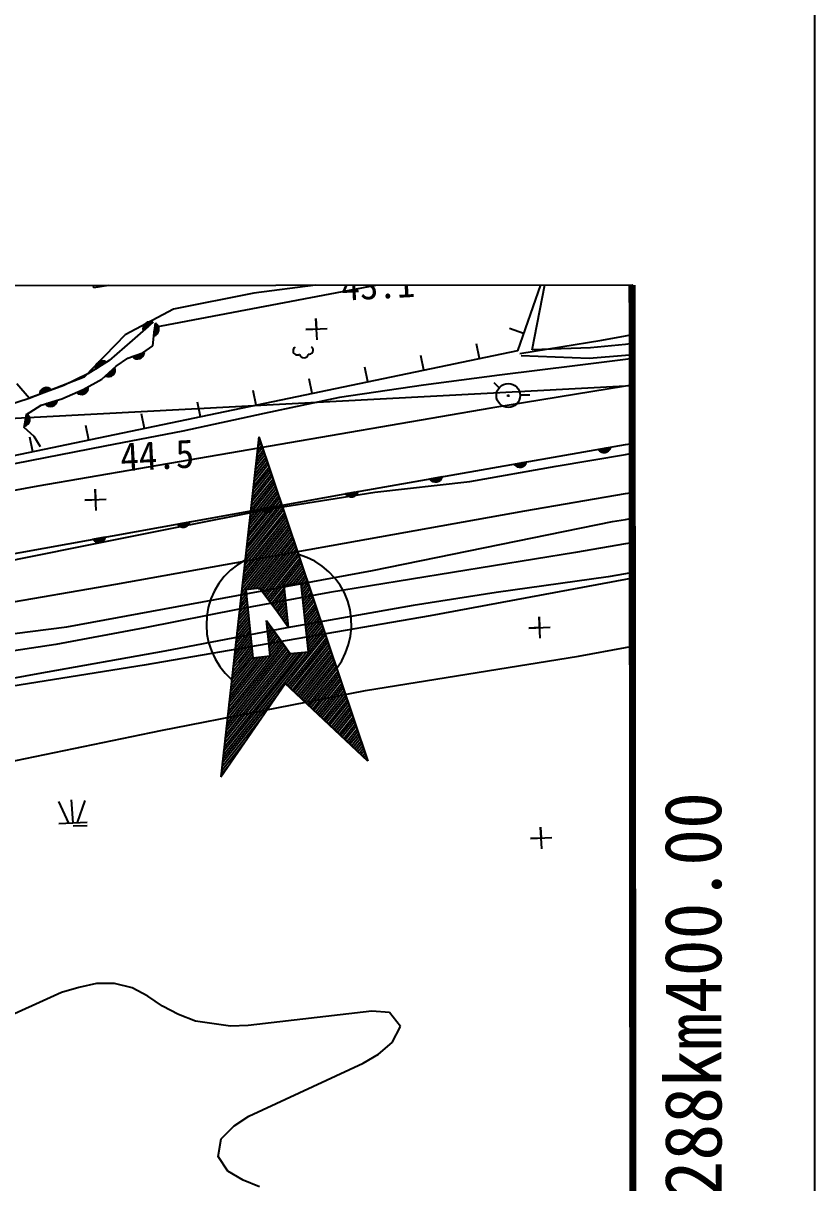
# Model space of a CAD drawing. Header units: millimetres. Extents: x 2406 to 3202, y 1103 to 1810.
# Drawn here: x 3146.4 to 3201.9, y 1493.4 to 1574.8 of the extents above; entities that cross this region are included whole.
import ezdxf
from ezdxf.xclip import XClip

# ---------------------------------------------------------------- set-up
doc = ezdxf.new("R2010")
doc.units = ezdxf.units.MM
doc.header["$LTSCALE"] = 10
doc.header["$MEASUREMENT"] = 0
doc.header["$XCLIPFRAME"] = 2
doc.linetypes.add('A-CENTR01', pattern=[2, 1.25, -0.25, 0.25, -0.25])
doc.layers.add('TN-MACL', color=6, linetype='A-CENTR01')
doc.layers.add('TZ-BASE', color=253, linetype='Continuous')
doc.layers.add('TX-PAPR', color=2, linetype='Continuous', plot=False)
doc.styles.add('GUL', font='GulimChe.ttf')
doc.styles.get("Standard").update_dxf_attribs({"font": 'GulimChe.ttf'})

# ---------------------------------------------------------------- blocks, each defined once
blk = doc.blocks.new('JD-DXFDH7DHF')
at = {"layer": 'TZ-BASE'}
for p, q in [((699.467, 92.695, 52.473), (691.907, 71.027, 52.473)), ((662.188, 75.432, 59.502), (660.764, 83.672, 59.502)), ((692.917, 71.079, 50.078), (694.287, 78.096, 50.078)), ((676.428, 77.893, 59.502), (662.188, 75.432, 59.502)), ((666.441, 72.675, 51.03), (694.302, 77.978, 51.03)), ((679.392, 75.84, 50.078), (673.394, 75.053, 50.078)), ((673.394, 75.053, 50.078), (667.765, 73.934, 50.078)), ((667.765, 73.934, 50.078), (664.364, 72.138, 50.078)), ((677.84, 71.795, 50.14), (677.76, 73.293, 50.14)), ((677.76, 73.293, 50.14), (677.8, 72.544, 50.14)), ((665.988, 72.719, 50.33), (664.869, 71.737, 50.33)), ((665.626, 72.62, 50.33), (665.857, 72.604, 50.33)), ((665.626, 72.544, 50.33), (665.777, 72.534, 50.33)), ((665.637, 72.468, 50.33), (665.698, 72.465, 50.33)), ((665.638, 72.694, 50.33), (665.937, 72.674, 50.33)), ((665.672, 72.788, 50.33), (665.648, 72.428, 50.33)), ((666.327, 73.016, 50.33), (665.65, 72.423, 50.33)), ((665.663, 72.767, 50.33), (666.017, 72.744, 50.33)), ((665.701, 72.84, 50.33), (666.096, 72.814, 50.33)), ((665.755, 72.91, 50.33), (665.727, 72.491, 50.33)), ((665.756, 72.912, 50.33), (666.176, 72.884, 50.33)), ((665.834, 72.979, 50.33), (665.807, 72.561, 50.33)), ((665.838, 72.981, 50.33), (666.256, 72.954, 50.33)), ((665.912, 73.023, 50.33), (665.887, 72.63, 50.33)), ((665.989, 73.05, 50.33), (665.967, 72.7, 50.33)), ((665.979, 73.047, 50.33), (666.305, 73.026, 50.33)), ((666.065, 73.064, 50.33), (666.046, 72.77, 50.33)), ((666.141, 73.065, 50.33), (666.126, 72.84, 50.33)), ((666.215, 73.055, 50.33), (666.206, 72.91, 50.33)), ((666.289, 73.033, 50.33), (666.285, 72.98, 50.33)), ((666.309, 71.357, 51.504), (666.44, 72.51, 51.504)), ((666.39, 72.063, 51.504), (666.491, 72.958, 51.504)), ((666.728, 72.418, 51.504), (666.4, 72.157, 51.504)), ((666.742, 72.524, 51.504), (666.412, 72.262, 51.504)), ((666.734, 72.615, 51.504), (666.424, 72.368, 51.504)), ((666.615, 72.204, 51.504), (666.432, 72.434, 51.504)), ((666.714, 72.694, 51.504), (666.436, 72.473, 51.504)), ((666.662, 72.265, 51.504), (666.444, 72.539, 51.504)), ((666.682, 72.765, 51.504), (666.448, 72.578, 51.504)), ((666.701, 72.336, 51.504), (666.456, 72.644, 51.504)), ((666.641, 72.828, 51.504), (666.46, 72.684, 51.504)), ((666.729, 72.421, 51.504), (666.468, 72.75, 51.504)), ((666.591, 72.884, 51.504), (666.472, 72.789, 51.504)), ((666.742, 72.526, 51.504), (666.48, 72.855, 51.504)), ((666.532, 72.932, 51.504), (666.484, 72.895, 51.504)), ((666.721, 72.673, 51.504), (666.496, 72.955, 51.504)), ((677.051, 72.504, 50.14), (678.549, 72.584, 50.14)), ((677.8, 72.544, 50.14), (677.051, 72.504, 50.14)), ((692.325, 72.226, 52.473), (691.334, 72.572, 52.473)), ((664.364, 72.138, 50.078), (661.493, 69.181, 50.078)), ((664.869, 71.737, 50.33), (663.252, 70.346, 50.33)), ((666.428, 72.076, 51.504), (666.396, 72.118, 51.504)), ((666.498, 72.11, 51.504), (666.408, 72.223, 51.504)), ((666.668, 72.274, 51.504), (666.412, 72.07, 51.504)), ((666.56, 72.152, 51.504), (666.42, 72.328, 51.504)), ((692.071, 70.82, 51.896), (697.807, 71.772, 51.896)), ((697.807, 71.772, 51.896), (699.467, 72.072, 51.896)), ((699.467, 72.072, 44.832), (699.934, 72.156, 44.832)), ((691.907, 71.027, 52.473), (647.408, 61.75, 52.473)), ((664.572, 70.503, 51.504), (665.605, 70.867, 51.504)), ((664.874, 70.609, 51.504), (665.723, 70.908, 51.504)), ((665.175, 70.452, 51.504), (665.326, 70.768, 51.504)), ((665.256, 70.448, 51.504), (665.426, 70.804, 51.504)), ((665.345, 70.46, 51.504), (665.526, 70.839, 51.504)), ((665.633, 70.652, 51.504), (665.363, 70.782, 51.504)), ((665.445, 70.495, 51.504), (665.626, 70.874, 51.504)), ((665.672, 70.717, 51.504), (665.463, 70.817, 51.504)), ((665.701, 70.786, 51.504), (665.563, 70.852, 51.504)), ((665.567, 70.578, 51.504), (665.723, 70.903, 51.504)), ((665.605, 70.867, 51.504), (666.309, 71.357, 51.504)), ((665.718, 70.861, 51.504), (665.663, 70.887, 51.504)), ((689.234, 70.47, 52.473), (689.02, 71.498, 52.473)), ((697.01, 71.217, 50.078), (692.917, 71.079, 50.078)), ((699.467, 71.473, 50.078), (697.01, 71.217, 50.078)), ((699.935, 71.522, 43.014), (699.467, 71.473, 43.014)), ((663.252, 70.346, 50.33), (661.762, 69.408, 50.33)), ((662.368, 70.096, 50.33), (662.288, 69.745, 50.33)), ((663.05, 70.219, 50.33), (662.289, 69.739, 50.33)), ((662.32, 70.009, 50.33), (662.612, 69.943, 50.33)), ((662.355, 70.078, 50.33), (662.701, 69.999, 50.33)), ((662.469, 70.204, 50.33), (662.376, 69.794, 50.33)), ((662.404, 70.144, 50.33), (662.791, 70.056, 50.33)), ((662.559, 70.26, 50.33), (662.466, 69.851, 50.33)), ((662.47, 70.205, 50.33), (662.881, 70.112, 50.33)), ((662.643, 70.291, 50.33), (662.555, 69.907, 50.33)), ((662.562, 70.262, 50.33), (662.971, 70.169, 50.33)), ((662.723, 70.306, 50.33), (662.645, 69.964, 50.33)), ((662.712, 70.305, 50.33), (663.031, 70.232, 50.33)), ((662.8, 70.307, 50.33), (662.735, 70.02, 50.33)), ((662.874, 70.297, 50.33), (662.825, 70.077, 50.33)), ((662.946, 70.275, 50.33), (662.914, 70.133, 50.33)), ((663.016, 70.241, 50.33), (663.004, 70.19, 50.33)), ((663.744, 69.931, 51.504), (664.572, 70.503, 51.504)), ((665.186, 70.451, 51.504), (664.891, 70.592, 51.504)), ((664.903, 70.58, 51.504), (664.926, 70.627, 51.504)), ((664.963, 70.532, 51.504), (665.026, 70.663, 51.504)), ((665.341, 70.459, 51.504), (664.963, 70.64, 51.504)), ((665.029, 70.495, 51.504), (665.126, 70.698, 51.504)), ((665.443, 70.494, 51.504), (665.063, 70.676, 51.504)), ((665.099, 70.468, 51.504), (665.226, 70.733, 51.504)), ((665.521, 70.54, 51.504), (665.163, 70.711, 51.504)), ((665.583, 70.593, 51.504), (665.263, 70.746, 51.504)), ((685.318, 69.653, 52.473), (685.104, 70.681, 52.473)), ((696.093, 69.983, 51.07), (690.632, 69.317, 51.07)), ((692.152, 70.696, 51.978), (696.933, 70.5, 51.978)), ((699.467, 70.412, 51.07), (696.093, 69.983, 51.07)), ((696.933, 70.5, 51.978), (699.467, 70.705, 51.978)), ((699.467, 70.705, 44.914), (699.935, 70.743, 44.914)), ((699.936, 70.471, 44.006), (699.467, 70.412, 44.006)), ((661.493, 69.181, 50.078), (657.639, 67.677, 50.078)), ((661.762, 69.408, 50.33), (660.067, 68.594, 50.33)), ((662.283, 69.787, 50.33), (662.342, 69.773, 50.33)), ((662.284, 69.863, 50.33), (662.432, 69.83, 50.33)), ((662.296, 69.937, 50.33), (662.522, 69.886, 50.33)), ((662.749, 69.03, 51.504), (663.744, 69.931, 51.504)), ((662.99, 69.248, 51.504), (663.657, 69.852, 51.504)), ((663.338, 69.223, 51.504), (663.012, 69.239, 51.504)), ((663.028, 69.232, 51.504), (663.031, 69.285, 51.504)), ((663.478, 69.291, 51.504), (663.06, 69.312, 51.504)), ((663.102, 69.211, 51.504), (663.109, 69.356, 51.504)), ((663.559, 69.362, 51.504), (663.139, 69.383, 51.504)), ((663.177, 69.202, 51.504), (663.188, 69.427, 51.504)), ((663.613, 69.434, 51.504), (663.217, 69.454, 51.504)), ((663.252, 69.205, 51.504), (663.267, 69.499, 51.504)), ((663.65, 69.507, 51.504), (663.296, 69.525, 51.504)), ((663.328, 69.219, 51.504), (663.345, 69.57, 51.504)), ((663.673, 69.581, 51.504), (663.375, 69.596, 51.504)), ((663.404, 69.248, 51.504), (663.424, 69.641, 51.504)), ((663.684, 69.656, 51.504), (663.453, 69.667, 51.504)), ((663.482, 69.293, 51.504), (663.502, 69.712, 51.504)), ((663.684, 69.731, 51.504), (663.532, 69.739, 51.504)), ((663.56, 69.363, 51.504), (663.581, 69.783, 51.504)), ((663.671, 69.807, 51.504), (663.61, 69.81, 51.504)), ((663.641, 69.487, 51.504), (663.659, 69.847, 51.504)), ((681.403, 68.837, 52.473), (681.188, 69.865, 52.473)), ((690.632, 69.317, 51.07), (685.296, 68.609, 51.07)), ((699.467, 68.544), (262.748, 45.336)), ((657.629, 67.703, 50.33), (656.769, 68.698, 50.33)), ((660.067, 68.594, 50.33), (657.629, 67.703, 50.33)), ((658.643, 68.39, 50.33), (658.465, 68.009, 50.33)), ((658.742, 68.426, 50.33), (658.565, 68.045, 50.33)), ((658.567, 68.344, 50.33), (658.926, 68.177, 50.33)), ((658.644, 68.391, 50.33), (659.026, 68.214, 50.33)), ((658.831, 68.439, 50.33), (658.665, 68.082, 50.33)), ((658.746, 68.427, 50.33), (659.126, 68.25, 50.33)), ((658.912, 68.436, 50.33), (658.764, 68.118, 50.33)), ((658.988, 68.421, 50.33), (658.864, 68.154, 50.33)), ((658.901, 68.437, 50.33), (659.198, 68.299, 50.33)), ((659.058, 68.395, 50.33), (658.964, 68.191, 50.33)), ((659.124, 68.359, 50.33), (659.063, 68.227, 50.33)), ((659.185, 68.311, 50.33), (659.163, 68.264, 50.33)), ((660.962, 68.095, 51.504), (661.787, 68.455, 51.504)), ((661.355, 67.962, 51.504), (661.498, 68.329, 51.504)), ((661.425, 68.297, 51.504), (662.749, 69.03, 51.504)), ((661.442, 67.98, 51.504), (661.596, 68.371, 51.504)), ((661.75, 68.26, 51.504), (661.535, 68.345, 51.504)), ((661.539, 68.022, 51.504), (661.693, 68.414, 51.504)), ((661.773, 68.332, 51.504), (661.632, 68.387, 51.504)), ((661.656, 68.114, 51.504), (661.787, 68.449, 51.504)), ((661.786, 68.407, 51.504), (661.729, 68.429, 51.504)), ((677.487, 68.021, 52.473), (677.273, 69.049, 52.473)), ((685.296, 68.609, 51.07), (679.421, 67.739, 51.07)), ((699.467, 68.531, 50.227), (690.026, 66.999, 50.227)), ((690.227, 68.8, 52.246), (690.618, 68.431, 52.246)), ((699.937, 68.607, 43.162), (699.467, 68.531, 43.162)), ((699.937, 68.569), (699.467, 68.544)), ((657.639, 67.677, 50.078), (653.786, 66.422, 50.078)), ((658.521, 68.306, 50.33), (658.369, 67.979, 50.33)), ((659.214, 68.282, 50.33), (658.369, 67.973, 50.33)), ((658.373, 68.021, 50.33), (658.428, 67.995, 50.33)), ((658.39, 68.096, 50.33), (658.528, 68.032, 50.33)), ((658.418, 68.166, 50.33), (658.628, 68.068, 50.33)), ((658.456, 68.231, 50.33), (658.727, 68.104, 50.33)), ((658.491, 67.203, 51.504), (659.937, 67.647, 51.504)), ((658.505, 68.29, 50.33), (658.827, 68.141, 50.33)), ((658.766, 67.287, 51.504), (659.627, 67.551, 51.504)), ((659.331, 67.15, 51.504), (659.528, 67.521, 51.504)), ((659.457, 67.227, 51.504), (659.626, 67.546, 51.504)), ((659.599, 67.43, 51.504), (659.465, 67.502, 51.504)), ((659.62, 67.504, 51.504), (659.566, 67.533, 51.504)), ((659.937, 67.647, 51.504), (661.425, 68.297, 51.504)), ((661.284, 67.959, 51.504), (660.98, 68.079, 51.504)), ((660.993, 68.068, 51.504), (661.012, 68.117, 51.504)), ((661.439, 67.979, 51.504), (661.049, 68.132, 51.504)), ((661.057, 68.024, 51.504), (661.11, 68.159, 51.504)), ((661.125, 67.992, 51.504), (661.207, 68.201, 51.504)), ((661.538, 68.021, 51.504), (661.146, 68.175, 51.504)), ((661.197, 67.97, 51.504), (661.304, 68.244, 51.504)), ((661.612, 68.072, 51.504), (661.243, 68.217, 51.504)), ((661.273, 67.96, 51.504), (661.401, 68.286, 51.504)), ((661.671, 68.13, 51.504), (661.34, 68.26, 51.504)), ((661.716, 68.193, 51.504), (661.437, 68.302, 51.504)), ((673.571, 67.204, 52.473), (673.357, 68.232, 52.473)), ((679.421, 67.739, 51.07), (674.123, 66.617, 51.07)), ((691.136, 67.875, 52.246), (691.34, 67.863, 52.246)), ((691.245, 67.949, 52.246), (691.253, 67.791, 52.246)), ((692.084, 67.922, 52.246), (692.761, 67.939, 52.246)), ((657.456, 66.55, 51.504), (658.491, 67.203, 51.504)), ((690.026, 66.999, 50.227), (658.248, 61.515, 50.227)), ((659.071, 67.116, 51.504), (658.782, 67.269, 51.504)), ((658.794, 67.257, 51.504), (658.818, 67.303, 51.504)), ((658.852, 67.206, 51.504), (658.92, 67.334, 51.504)), ((659.227, 67.119, 51.504), (658.856, 67.315, 51.504)), ((658.916, 67.166, 51.504), (659.021, 67.365, 51.504)), ((659.33, 67.149, 51.504), (658.958, 67.346, 51.504)), ((658.985, 67.137, 51.504), (659.123, 67.397, 51.504)), ((659.409, 67.191, 51.504), (659.059, 67.377, 51.504)), ((659.06, 67.118, 51.504), (659.224, 67.428, 51.504)), ((659.141, 67.111, 51.504), (659.325, 67.459, 51.504)), ((659.474, 67.242, 51.504), (659.16, 67.408, 51.504)), ((659.23, 67.119, 51.504), (659.427, 67.49, 51.504)), ((659.526, 67.299, 51.504), (659.262, 67.439, 51.504)), ((659.568, 67.362, 51.504), (659.363, 67.471, 51.504)), ((669.655, 66.388, 52.473), (669.441, 67.416, 52.473)), ((657.286, 65.644, 51.504), (657.456, 66.55, 51.504)), ((657.302, 65.732, 51.504), (657.469, 66.616, 51.504)), ((657.666, 66.061, 51.504), (657.32, 65.824, 51.504)), ((657.595, 65.922, 51.504), (657.325, 65.737, 51.504)), ((657.414, 65.77, 51.504), (657.332, 65.89, 51.504)), ((657.687, 66.166, 51.504), (657.339, 65.929, 51.504)), ((657.479, 65.808, 51.504), (657.352, 65.994, 51.504)), ((657.686, 66.256, 51.504), (657.359, 66.033, 51.504)), ((657.537, 65.855, 51.504), (657.371, 66.098, 51.504)), ((657.672, 66.337, 51.504), (657.379, 66.137, 51.504)), ((657.589, 65.913, 51.504), (657.391, 66.202, 51.504)), ((657.645, 66.41, 51.504), (657.398, 66.241, 51.504)), ((657.633, 65.981, 51.504), (657.411, 66.307, 51.504)), ((657.609, 66.476, 51.504), (657.418, 66.345, 51.504)), ((657.667, 66.064, 51.504), (657.43, 66.411, 51.504)), ((657.563, 66.535, 51.504), (657.438, 66.45, 51.504)), ((657.687, 66.168, 51.504), (657.45, 66.515, 51.504)), ((657.507, 66.588, 51.504), (657.457, 66.554, 51.504)), ((657.677, 66.315, 51.504), (657.474, 66.613, 51.504)), ((665.739, 65.572, 52.473), (665.525, 66.6, 52.473)), ((674.123, 66.617, 51.07), (668.411, 65.374, 51.07)), ((657.982, 65.021, 51.504), (657.286, 65.644, 51.504)), ((657.342, 65.742, 51.504), (657.312, 65.785, 51.504)), ((661.824, 64.755, 52.473), (661.609, 65.783, 52.473)), ((668.411, 65.374, 51.07), (662.948, 64.335, 51.07)), ((662.948, 64.335, 51.07), (656.616, 63.096, 51.07)), ((657.908, 63.939, 52.473), (657.693, 64.967, 52.473)), ((658.431, 64.276, 51.504), (657.982, 65.021, 51.504)), ((673.759, 64.988), (671.075, 41.139)), ((673.651, 64.033), (673.954, 64.408)), ((673.682, 64.31), (673.897, 64.576)), ((673.713, 64.588), (673.84, 64.745)), ((673.745, 64.865), (673.784, 64.913)), ((673.759, 64.988), (681.406, 42.239)), ((680.053, 61.045, 51.133), (699.467, 64.44, 51.133)), ((697.561, 64.107, 51.133), (698.448, 64.262, 51.133)), ((698.239, 63.961, 51.133), (698.446, 64.256, 51.133)), ((698.435, 64.216, 51.133), (698.385, 64.251, 51.133)), ((699.467, 64.44, 44.069), (699.941, 64.523, 44.069)), ((673.495, 62.646), (674.237, 63.565)), ((673.526, 62.923), (674.18, 63.733)), ((673.557, 63.201), (674.124, 63.902)), ((673.589, 63.478), (674.067, 64.071)), ((673.62, 63.755), (674.01, 64.239)), ((694.599, 62.925, 51.07), (699.467, 63.751, 51.07)), ((697.842, 63.899, 51.133), (697.574, 64.087, 51.133)), ((697.585, 64.073, 51.133), (697.615, 64.116, 51.133)), ((697.636, 64.016, 51.133), (697.72, 64.135, 51.133)), ((697.997, 63.882, 51.133), (697.654, 64.123, 51.133)), ((697.695, 63.968, 51.133), (697.824, 64.153, 51.133)), ((698.103, 63.899, 51.133), (697.758, 64.141, 51.133)), ((697.759, 63.93, 51.133), (697.928, 64.171, 51.133)), ((697.831, 63.902, 51.133), (698.033, 64.189, 51.133)), ((698.187, 63.932, 51.133), (697.863, 64.16, 51.133)), ((697.911, 63.885, 51.133), (698.137, 64.208, 51.133)), ((698.258, 63.974, 51.133), (697.967, 64.178, 51.133)), ((698.001, 63.882, 51.133), (698.242, 64.226, 51.133)), ((698.317, 64.024, 51.133), (698.072, 64.196, 51.133)), ((698.105, 63.9, 51.133), (698.346, 64.244, 51.133)), ((698.366, 64.081, 51.133), (698.176, 64.214, 51.133)), ((698.405, 64.145, 51.133), (698.281, 64.233, 51.133)), ((699.467, 63.751, 44.006), (699.942, 63.831, 44.006)), ((673.339, 61.259), (674.52, 62.722)), ((673.37, 61.536), (674.464, 62.89)), ((673.401, 61.814), (674.407, 63.059)), ((673.433, 62.091), (674.35, 63.228)), ((673.464, 62.368), (674.294, 63.396)), ((688.557, 61.85, 51.07), (694.599, 62.925, 51.07)), ((691.651, 63.073, 51.133), (692.538, 63.228, 51.133)), ((691.932, 62.866, 51.133), (691.664, 63.054, 51.133)), ((691.674, 63.04, 51.133), (691.705, 63.083, 51.133)), ((691.726, 62.982, 51.133), (691.809, 63.101, 51.133)), ((692.087, 62.849, 51.133), (691.744, 63.089, 51.133)), ((691.784, 62.935, 51.133), (691.914, 63.119, 51.133)), ((692.193, 62.866, 51.133), (691.848, 63.108, 51.133)), ((691.849, 62.897, 51.133), (692.018, 63.137, 51.133)), ((691.921, 62.869, 51.133), (692.123, 63.156, 51.133)), ((692.277, 62.898, 51.133), (691.953, 63.126, 51.133)), ((692.001, 62.852, 51.133), (692.227, 63.174, 51.133)), ((692.347, 62.94, 51.133), (692.057, 63.144, 51.133)), ((692.09, 62.849, 51.133), (692.332, 63.192, 51.133)), ((692.406, 62.991, 51.133), (692.162, 63.163, 51.133)), ((692.194, 62.866, 51.133), (692.436, 63.211, 51.133)), ((692.455, 63.048, 51.133), (692.266, 63.181, 51.133)), ((692.329, 62.928, 51.133), (692.536, 63.223, 51.133)), ((692.495, 63.112, 51.133), (692.371, 63.199, 51.133)), ((692.525, 63.182, 51.133), (692.475, 63.217, 51.133)), ((673.183, 59.872), (674.804, 61.879)), ((673.214, 60.149), (674.747, 62.048)), ((673.245, 60.426), (674.69, 62.216)), ((673.276, 60.704), (674.634, 62.385)), ((673.308, 60.981), (674.577, 62.553)), ((681.898, 61.109, 51.07), (688.557, 61.85, 51.07)), ((685.741, 62.04, 51.133), (686.627, 62.195, 51.133)), ((686.022, 61.832, 51.133), (685.754, 62.02, 51.133)), ((685.764, 62.006, 51.133), (685.794, 62.049, 51.133)), ((685.816, 61.949, 51.133), (685.899, 62.067, 51.133)), ((686.176, 61.815, 51.133), (685.833, 62.056, 51.133)), ((685.874, 61.901, 51.133), (686.003, 62.086, 51.133)), ((686.282, 61.832, 51.133), (685.938, 62.074, 51.133)), ((685.939, 61.863, 51.133), (686.108, 62.104, 51.133)), ((686.011, 61.835, 51.133), (686.212, 62.122, 51.133)), ((686.367, 61.864, 51.133), (686.042, 62.092, 51.133)), ((686.091, 61.818, 51.133), (686.317, 62.14, 51.133)), ((686.437, 61.907, 51.133), (686.147, 62.111, 51.133)), ((686.18, 61.815, 51.133), (686.421, 62.159, 51.133)), ((686.496, 61.957, 51.133), (686.251, 62.129, 51.133)), ((686.284, 61.833, 51.133), (686.526, 62.177, 51.133)), ((686.545, 62.014, 51.133), (686.356, 62.147, 51.133)), ((686.419, 61.894, 51.133), (686.626, 62.189, 51.133)), ((686.585, 62.078, 51.133), (686.46, 62.165, 51.133)), ((686.614, 62.149, 51.133), (686.565, 62.184, 51.133)), ((658.248, 61.515, 50.227), (626.841, 55.947, 50.227)), ((639.524, 53.721, 51.133), (680.053, 61.045, 51.133)), ((662.343, 59.83, 51.566), (662.263, 61.327, 51.566)), ((662.263, 61.327, 51.566), (662.303, 60.579, 51.566)), ((673.027, 58.484), (675.087, 61.036)), ((673.058, 58.762), (675.03, 61.205)), ((673.089, 59.039), (674.974, 61.373)), ((673.12, 59.317), (674.917, 61.542)), ((673.152, 59.594), (674.86, 61.71)), ((674.409, 59.919, 51.07), (681.898, 61.109, 51.07)), ((679.83, 61.006, 51.133), (680.717, 61.161, 51.133)), ((679.854, 60.972, 51.133), (679.884, 61.015, 51.133)), ((679.905, 60.915, 51.133), (679.989, 61.034, 51.133)), ((680.266, 60.781, 51.133), (679.923, 61.022, 51.133)), ((679.964, 60.868, 51.133), (680.093, 61.052, 51.133)), ((680.372, 60.799, 51.133), (680.028, 61.041, 51.133)), ((680.029, 60.83, 51.133), (680.198, 61.07, 51.133)), ((680.101, 60.802, 51.133), (680.302, 61.089, 51.133)), ((680.457, 60.831, 51.133), (680.132, 61.059, 51.133)), ((680.18, 60.785, 51.133), (680.407, 61.107, 51.133)), ((680.527, 60.873, 51.133), (680.237, 61.077, 51.133)), ((680.27, 60.782, 51.133), (680.511, 61.125, 51.133)), ((680.586, 60.923, 51.133), (680.341, 61.095, 51.133)), ((680.374, 60.799, 51.133), (680.615, 61.143, 51.133)), ((680.635, 60.981, 51.133), (680.445, 61.114, 51.133)), ((680.508, 60.86, 51.133), (680.716, 61.155, 51.133)), ((680.674, 61.044, 51.133), (680.55, 61.132, 51.133)), ((680.704, 61.115, 51.133), (680.654, 61.15, 51.133)), ((692.399, 59.799, 50.057), (699.467, 61.002, 50.057)), ((699.467, 61.002, 42.993), (699.944, 61.083, 42.993)), ((661.554, 60.539, 51.566), (663.052, 60.618, 51.566)), ((662.303, 60.579, 51.566), (661.554, 60.539, 51.566)), ((672.996, 58.207), (675.144, 60.867)), ((673.129, 58.134), (675.2, 60.699)), ((673.402, 58.233), (675.257, 60.53)), ((673.658, 58.311), (675.314, 60.362)), ((673.899, 58.37), (675.37, 60.193)), ((680.111, 60.798, 51.133), (679.844, 60.986, 51.133)), ((663.711, 54.645, 50.057), (692.399, 59.799, 50.057)), ((667.787, 58.599, 51.07), (674.409, 59.919, 51.07)), ((673.926, 59.938, 51.133), (674.812, 60.098, 51.133)), ((674.208, 59.732, 51.133), (673.939, 59.918, 51.133)), ((673.95, 59.904, 51.133), (673.98, 59.948, 51.133)), ((674.002, 59.847, 51.133), (674.084, 59.966, 51.133)), ((674.363, 59.716, 51.133), (674.019, 59.955, 51.133)), ((674.06, 59.8, 51.133), (674.189, 59.985, 51.133)), ((674.469, 59.733, 51.133), (674.123, 59.973, 51.133)), ((674.125, 59.763, 51.133), (674.293, 60.004, 51.133)), ((674.128, 58.416), (675.427, 60.025)), ((674.197, 59.735, 51.133), (674.397, 60.023, 51.133)), ((674.553, 59.766, 51.133), (674.228, 59.992, 51.133)), ((674.277, 59.718, 51.133), (674.502, 60.042, 51.133)), ((674.623, 59.809, 51.133), (674.332, 60.011, 51.133)), ((674.347, 58.449), (675.484, 59.856)), ((674.367, 59.716, 51.133), (674.606, 60.061, 51.133)), ((674.682, 59.859, 51.133), (674.436, 60.03, 51.133)), ((674.471, 59.734, 51.133), (674.711, 60.08, 51.133)), ((674.731, 59.917, 51.133), (674.541, 60.049, 51.133)), ((674.558, 58.471), (675.541, 59.687)), ((674.605, 59.796, 51.133), (674.811, 60.092, 51.133)), ((674.77, 59.981, 51.133), (674.645, 60.068, 51.133)), ((674.799, 60.052, 51.133), (674.749, 60.087, 51.133)), ((674.762, 58.484), (675.597, 59.519)), ((661.124, 57.28, 51.07), (667.787, 58.599, 51.07)), ((668.022, 58.871, 51.133), (668.907, 59.031, 51.133)), ((668.304, 58.665, 51.133), (668.035, 58.851, 51.133)), ((668.046, 58.837, 51.133), (668.076, 58.881, 51.133)), ((668.097, 58.78, 51.133), (668.18, 58.899, 51.133)), ((668.459, 58.649, 51.133), (668.114, 58.888, 51.133)), ((668.156, 58.733, 51.133), (668.284, 58.918, 51.133)), ((668.565, 58.667, 51.133), (668.219, 58.906, 51.133)), ((668.221, 58.696, 51.133), (668.389, 58.937, 51.133)), ((668.293, 58.668, 51.133), (668.493, 58.956, 51.133)), ((668.649, 58.699, 51.133), (668.323, 58.925, 51.133)), ((668.373, 58.651, 51.133), (668.597, 58.975, 51.133)), ((668.719, 58.742, 51.133), (668.428, 58.944, 51.133)), ((668.463, 58.649, 51.133), (668.702, 58.994, 51.133)), ((668.778, 58.792, 51.133), (668.532, 58.963, 51.133)), ((668.566, 58.667, 51.133), (668.806, 59.013, 51.133)), ((668.826, 58.85, 51.133), (668.636, 58.982, 51.133)), ((668.701, 58.729, 51.133), (668.906, 59.025, 51.133)), ((668.866, 58.914, 51.133), (668.741, 59.001, 51.133)), ((668.895, 58.985, 51.133), (668.845, 59.02, 51.133)), ((674.959, 58.489), (675.654, 59.35)), ((675.149, 58.487), (675.711, 59.182)), ((675.335, 58.477), (675.767, 59.013)), ((675.515, 58.462), (675.824, 58.845)), ((675.69, 58.44), (675.881, 58.676)), ((681.718, 55.62, 49.057), (698.558, 59.052, 49.057)), ((698.558, 59.052, 49.057), (699.467, 59.197, 49.057)), ((699.467, 59.197, 41.993), (699.946, 59.274, 41.993)), ((662.117, 57.804, 51.133), (663.003, 57.964, 51.133)), ((662.4, 57.598, 51.133), (662.131, 57.784, 51.133)), ((662.141, 57.77, 51.133), (662.171, 57.814, 51.133)), ((662.193, 57.713, 51.133), (662.276, 57.833, 51.133)), ((662.554, 57.582, 51.133), (662.21, 57.821, 51.133)), ((662.251, 57.666, 51.133), (662.38, 57.851, 51.133)), ((662.66, 57.6, 51.133), (662.314, 57.84, 51.133)), ((662.317, 57.629, 51.133), (662.484, 57.87, 51.133)), ((662.389, 57.601, 51.133), (662.589, 57.889, 51.133)), ((662.745, 57.632, 51.133), (662.419, 57.858, 51.133)), ((662.469, 57.584, 51.133), (662.693, 57.908, 51.133)), ((662.815, 57.675, 51.133), (662.523, 57.877, 51.133)), ((662.558, 57.582, 51.133), (662.797, 57.927, 51.133)), ((662.873, 57.726, 51.133), (662.628, 57.896, 51.133)), ((662.662, 57.6, 51.133), (662.902, 57.946, 51.133)), ((662.922, 57.783, 51.133), (662.732, 57.915, 51.133)), ((662.796, 57.662, 51.133), (663.002, 57.958, 51.133)), ((662.961, 57.847, 51.133), (662.836, 57.934, 51.133)), ((662.991, 57.918, 51.133), (662.941, 57.953, 51.133)), ((672.527, 54.046), (675.994, 58.339)), ((672.559, 54.323), (675.861, 58.413)), ((672.59, 54.6), (675.69, 58.44)), ((672.621, 54.878), (675.515, 58.462)), ((672.652, 55.155), (675.335, 58.477)), ((672.683, 55.433), (675.149, 58.487)), ((672.715, 55.71), (674.959, 58.489)), ((672.746, 55.988), (674.762, 58.484)), ((672.777, 56.265), (674.558, 58.471)), ((672.808, 56.542), (674.347, 58.449)), ((672.84, 56.82), (674.128, 58.416)), ((672.871, 57.097), (673.899, 58.37)), ((672.902, 57.375), (673.658, 58.311)), ((672.904, 54.273), (676.051, 58.17)), ((672.933, 57.652), (673.402, 58.233)), ((672.964, 57.93), (673.129, 58.134)), ((673.115, 54.295), (676.107, 58.002)), ((673.326, 54.318), (676.164, 57.833)), ((675.861, 58.413), (675.937, 58.507)), ((654.957, 56.04, 51.07), (661.124, 57.28, 51.07)), ((673.537, 54.34), (676.221, 57.664)), ((673.702, 54.306), (676.277, 57.496)), ((673.913, 54.329), (676.334, 57.327)), ((673.966, 54.156), (676.391, 57.159)), ((674.058, 54.032), (676.447, 56.99)), ((699.467, 57.482, 48.057), (695.964, 56.882, 48.057)), ((699.947, 57.564, 40.993), (699.467, 57.482, 40.993)), ((674.151, 53.907), (676.504, 56.822)), ((674.243, 53.782), (676.561, 56.653)), ((674.335, 53.658), (676.617, 56.484)), ((674.427, 53.533), (676.674, 56.316)), ((674.519, 53.408), (676.731, 56.147)), ((695.964, 56.882, 48.057), (678.71, 54.062, 48.057)), ((660.278, 51.651, 49.057), (681.718, 55.62, 49.057)), ((675.646, 54.565), (676.787, 55.979)), ((675.857, 54.587), (676.844, 55.81)), ((676.068, 54.61), (676.901, 55.641)), ((676.279, 54.632), (676.957, 55.473)), ((676.49, 54.655), (677.014, 55.304)), ((699.467, 55.385, 47.061), (698.267, 55.172, 47.061)), ((699.949, 55.471, 39.997), (699.467, 55.385, 39.997)), ((632.399, 49.242, 50.057), (663.711, 54.645, 50.057)), ((676.716, 54.679), (675.501, 54.55)), ((675.501, 54.55), (675.812, 51.635)), ((676.701, 54.677), (677.071, 55.136)), ((677.225, 49.905), (676.716, 54.679)), ((676.737, 54.484), (677.127, 54.967)), ((676.76, 54.273), (677.184, 54.799)), ((676.782, 54.062), (677.241, 54.63)), ((699.467, 54.984, 48.227), (685.768, 52.434, 48.227)), ((698.267, 55.172, 47.061), (690.407, 54.067, 47.061)), ((699.95, 55.074, 41.163), (699.467, 54.984, 41.163)), ((678.71, 54.062, 48.057), (672.378, 52.906, 48.057)), ((672.434, 53.213), (672.885, 53.772)), ((672.465, 53.491), (672.862, 53.983)), ((672.496, 53.768), (672.84, 54.194)), ((673.809, 54.369), (672.832, 54.265)), ((672.832, 54.265), (673.341, 49.491)), ((674.937, 52.844), (673.809, 54.369)), ((674.611, 53.284), (675.517, 54.405)), ((674.703, 53.159), (675.539, 54.194)), ((674.796, 53.034), (675.562, 53.983)), ((674.888, 52.91), (675.584, 53.772)), ((676.805, 53.851), (677.297, 54.461)), ((676.827, 53.64), (677.354, 54.293)), ((676.849, 53.429), (677.411, 54.124)), ((676.872, 53.218), (677.467, 53.956)), ((676.894, 53.007), (677.524, 53.787)), ((690.407, 54.067, 47.061), (684.573, 53.155, 47.061)), ((672.378, 52.906, 48.057), (665.756, 51.586, 48.057)), ((672.309, 52.104), (672.975, 52.928)), ((672.34, 52.381), (672.952, 53.139)), ((672.371, 52.659), (672.93, 53.35)), ((672.403, 52.936), (672.907, 53.561)), ((674.979, 52.785), (675.607, 53.561)), ((675.071, 52.659), (675.629, 53.35)), ((675.162, 52.533), (675.651, 53.139)), ((675.253, 52.407), (675.674, 52.928)), ((684.573, 53.155, 47.061), (675.717, 51.603, 47.061)), ((676.917, 52.796), (677.581, 53.618)), ((676.939, 52.585), (677.637, 53.45)), ((676.962, 52.374), (677.694, 53.281)), ((676.984, 52.164), (677.751, 53.113)), ((677.007, 51.953), (677.807, 52.944)), ((685.768, 52.434, 48.227), (665.711, 48.976, 48.227)), ((672.184, 50.994), (673.065, 52.084)), ((672.215, 51.271), (673.042, 52.295)), ((672.247, 51.549), (673.02, 52.506)), ((672.278, 51.826), (672.997, 52.717)), ((674.556, 49.621), (674.292, 52.099)), ((674.292, 52.099), (674.921, 51.23)), ((675.812, 51.635), (674.937, 52.844)), ((675.344, 52.281), (675.696, 52.717)), ((675.435, 52.155), (675.719, 52.506)), ((675.526, 52.029), (675.741, 52.296)), ((675.618, 51.903), (675.764, 52.085)), ((677.029, 51.742), (677.864, 52.776)), ((677.052, 51.531), (677.921, 52.607)), ((677.074, 51.32), (677.977, 52.438)), ((677.097, 51.109), (678.034, 52.27)), ((677.119, 50.898), (678.091, 52.101)), ((693.488, 50.859, 46.71), (693.409, 52.357, 46.71)), ((693.409, 52.357, 46.71), (693.449, 51.608, 46.71)), ((649.429, 50.272, 49.057), (660.278, 51.651, 49.057)), ((665.756, 51.586, 48.057), (659.507, 50.43, 48.057)), ((675.717, 51.603, 47.061), (667.151, 49.965, 47.061)), ((672.059, 49.884), (673.154, 51.241)), ((672.09, 50.162), (673.132, 51.452)), ((672.122, 50.439), (673.109, 51.662)), ((672.153, 50.717), (673.087, 51.873)), ((674.308, 51.952), (674.355, 52.011)), ((674.33, 51.741), (674.446, 51.886)), ((674.352, 51.53), (674.537, 51.76)), ((674.375, 51.32), (674.629, 51.634)), ((674.397, 51.109), (674.72, 51.508)), ((674.42, 50.898), (674.811, 51.382)), ((674.442, 50.687), (674.902, 51.256)), ((675.709, 51.778), (675.786, 51.874)), ((676.219, 48.589), (678.374, 51.258)), ((677.142, 50.687), (678.147, 51.933)), ((677.164, 50.476), (678.204, 51.764)), ((677.187, 50.265), (678.261, 51.595)), ((677.209, 50.054), (678.317, 51.427)), ((692.7, 51.568, 46.71), (694.198, 51.648, 46.71)), ((693.449, 51.608, 46.71), (692.7, 51.568, 46.71)), ((659.507, 50.43, 48.057), (653.094, 49.439, 48.057)), ((672.028, 49.607), (673.177, 51.03)), ((672.043, 49.387), (673.199, 50.819)), ((672.167, 49.301), (673.222, 50.608)), ((673.72, 48.598), (675.355, 50.623)), ((673.881, 48.559), (675.446, 50.497)), ((674.465, 50.476), (674.993, 51.13)), ((674.487, 50.265), (675.083, 51.003)), ((674.51, 50.054), (675.174, 50.876)), ((674.532, 49.843), (675.265, 50.75)), ((674.921, 51.231), (675.946, 49.797)), ((676.468, 48.659), (678.431, 51.09)), ((676.733, 48.749), (678.487, 50.921)), ((677.02, 48.865), (678.544, 50.753)), ((677.337, 49.019), (678.601, 50.584)), ((667.151, 49.965, 47.061), (658.254, 48.371, 47.061)), ((672.293, 49.218), (673.244, 50.397)), ((672.422, 49.139), (673.267, 50.186)), ((672.553, 49.063), (673.289, 49.975)), ((672.688, 48.992), (673.312, 49.764)), ((673.341, 49.491), (674.556, 49.621)), ((674.046, 48.524), (675.536, 50.37)), ((674.215, 48.495), (675.627, 50.243)), ((674.389, 48.471), (675.717, 50.117)), ((674.567, 48.453), (675.808, 49.99)), ((674.75, 48.441), (675.899, 49.864)), ((674.938, 48.436), (676.044, 49.805)), ((675.133, 48.438), (676.251, 49.823)), ((675.333, 48.447), (676.458, 49.84)), ((675.541, 48.466), (676.665, 49.858)), ((675.757, 48.495), (676.872, 49.875)), ((675.946, 49.797), (677.225, 49.905)), ((675.983, 48.535), (677.079, 49.893)), ((676.303, 47.022), (678.771, 50.078)), ((676.413, 46.919), (678.828, 49.91)), ((676.523, 46.816), (678.884, 49.741)), ((677.702, 49.232), (678.658, 50.415)), ((678.168, 49.57), (678.714, 50.247)), ((696.18, 49.604, 53.05), (699.467, 50.211, 53.05)), ((699.467, 50.211, 45.986), (699.954, 50.301, 45.986)), ((665.711, 48.976, 48.227), (647.596, 46.084, 48.227)), ((671.654, 46.278), (674.334, 49.597)), ((671.747, 47.11), (673.111, 48.799)), ((671.778, 47.387), (672.967, 48.859)), ((671.81, 47.665), (672.826, 48.923)), ((671.841, 47.942), (672.688, 48.992)), ((671.872, 48.22), (672.553, 49.063)), ((671.903, 48.497), (672.422, 49.139)), ((671.934, 48.775), (672.293, 49.218)), ((671.966, 49.052), (672.167, 49.301)), ((671.997, 49.329), (672.043, 49.387)), ((672.826, 48.923), (673.334, 49.553)), ((672.967, 48.859), (673.49, 49.507)), ((673.111, 48.799), (673.701, 49.53)), ((673.258, 48.742), (673.912, 49.552)), ((673.408, 48.69), (674.123, 49.575)), ((675.864, 47.434), (677.02, 48.865)), ((675.974, 47.331), (677.337, 49.019)), ((676.084, 47.228), (677.702, 49.232)), ((676.194, 47.125), (678.168, 49.57)), ((676.632, 46.714), (678.941, 49.572)), ((676.742, 46.611), (678.998, 49.404)), ((676.852, 46.508), (679.054, 49.235)), ((676.962, 46.405), (679.111, 49.067)), ((677.071, 46.302), (679.168, 48.898)), ((681.241, 47.186, 53.05), (696.18, 49.604, 53.05)), ((658.254, 48.371, 47.061), (650.349, 46.895, 47.061)), ((671.217, 42.394), (676.219, 48.589)), ((671.248, 42.671), (675.983, 48.535)), ((671.279, 42.949), (675.757, 48.495)), ((671.31, 43.226), (675.541, 48.466)), ((671.341, 43.504), (675.333, 48.447)), ((671.373, 43.781), (675.133, 48.438)), ((671.404, 44.058), (674.938, 48.436)), ((671.435, 44.336), (674.75, 48.441)), ((671.466, 44.613), (674.567, 48.453)), ((671.498, 44.891), (674.389, 48.471)), ((671.529, 45.168), (674.215, 48.495)), ((671.56, 45.446), (674.046, 48.524)), ((671.591, 45.723), (673.881, 48.559)), ((671.622, 46), (673.72, 48.598)), ((671.685, 46.555), (673.408, 48.69)), ((671.716, 46.833), (673.258, 48.742)), ((675.645, 47.639), (676.468, 48.659)), ((675.755, 47.536), (676.733, 48.749)), ((677.181, 46.199), (679.224, 48.73)), ((677.291, 46.096), (679.281, 48.561)), ((677.401, 45.994), (679.338, 48.392)), ((677.51, 45.891), (679.394, 48.224)), ((677.62, 45.788), (679.451, 48.055)), ((666.877, 44.393, 53.05), (681.241, 47.186, 53.05)), ((671.075, 41.139), (675.603, 47.679)), ((681.406, 42.239), (675.603, 47.679)), ((677.73, 45.685), (679.508, 47.887)), ((677.84, 45.582), (679.564, 47.718)), ((677.949, 45.479), (679.621, 47.549)), ((678.059, 45.376), (679.678, 47.381)), ((678.169, 45.274), (679.734, 47.212)), ((671.185, 42.116), (675.157, 47.035)), ((678.279, 45.171), (679.791, 47.044)), ((678.388, 45.068), (679.848, 46.875)), ((678.498, 44.965), (679.904, 46.707)), ((678.608, 44.862), (679.961, 46.538)), ((678.718, 44.759), (680.018, 46.369)), ((678.827, 44.656), (680.074, 46.201)), ((678.937, 44.554), (680.131, 46.032)), ((679.047, 44.451), (680.188, 45.864)), ((679.157, 44.348), (680.244, 45.695)), ((671.154, 41.839), (673.999, 45.362)), ((679.266, 44.245), (680.301, 45.526)), ((679.376, 44.142), (680.358, 45.358)), ((679.486, 44.039), (680.414, 45.189)), ((679.595, 43.936), (680.471, 45.021)), ((679.705, 43.834), (680.528, 44.852)), ((650.614, 41.035, 53.05), (666.877, 44.393, 53.05)), ((679.815, 43.731), (680.584, 44.684)), ((679.925, 43.628), (680.641, 44.515)), ((680.034, 43.525), (680.698, 44.346)), ((680.144, 43.422), (680.754, 44.178)), ((680.254, 43.319), (680.811, 44.009)), ((671.123, 41.562), (672.841, 43.689)), ((680.364, 43.216), (680.868, 43.841)), ((680.473, 43.114), (680.924, 43.672)), ((680.583, 43.011), (680.981, 43.504)), ((680.693, 42.908), (681.038, 43.335)), ((680.803, 42.805), (681.094, 43.166)), ((680.912, 42.702), (681.151, 42.998)), ((681.022, 42.599), (681.208, 42.829)), ((681.132, 42.496), (681.264, 42.661)), ((681.242, 42.394), (681.321, 42.492)), ((681.351, 42.291), (681.378, 42.323)), ((671.092, 41.284), (671.682, 42.016)), ((659.709, 39.407, 47.836), (660.4, 37.904, 47.836)), ((660.716, 37.921, 47.836), (660.608, 39.523, 47.836)), ((661.032, 37.938, 47.836), (661.56, 39.483, 47.836)), ((659.723, 37.868, 47.836), (661.709, 37.974, 47.836)), ((660.728, 37.695, 47.836), (661.699, 37.724, 47.836)), ((693.596, 36.103, 46.999), (693.517, 37.601, 46.999)), ((693.517, 37.601, 46.999), (693.557, 36.852, 46.999)), ((692.808, 36.812, 46.999), (694.306, 36.892, 46.999)), ((693.557, 36.852, 46.999), (692.808, 36.812, 46.999)), ((661.113, 26.374, 47.057), (659.916, 26.011, 47.057)), ((662.352, 26.655, 47.057), (661.113, 26.374, 47.057)), ((663.63, 26.647, 47.057), (662.352, 26.655, 47.057)), ((664.865, 26.35, 47.057), (663.63, 26.647, 47.057)), ((665.974, 25.766, 47.057), (664.865, 26.35, 47.057)), ((659.916, 26.011, 47.057), (650.696, 21.866, 47.057)), ((667, 25.058, 47.057), (665.974, 25.766, 47.057)), ((668.109, 24.474, 47.057), (667, 25.058, 47.057)), ((669.302, 24.013, 47.057), (668.109, 24.474, 47.057)), ((681.673, 24.716, 47.057), (673.01, 23.701, 47.057)), ((682.909, 24.626, 47.057), (681.673, 24.716, 47.057)), ((683.686, 23.632, 47.057), (682.909, 24.626, 47.057)), ((671.773, 23.667, 47.057), (669.302, 24.013, 47.057)), ((673.01, 23.701, 47.057), (671.773, 23.667, 47.057)), ((683.102, 22.522, 47.057), (683.686, 23.632, 47.057)), ((682.149, 21.704, 47.057), (683.102, 22.522, 47.057)), ((681.073, 21.051, 47.057), (682.149, 21.704, 47.057)), ((673.051, 17.352, 47.057), (681.073, 21.051, 47.057)), ((672.016, 16.658, 47.057), (673.051, 17.352, 47.057)), ((671.104, 15.757, 47.057), (672.016, 16.658, 47.057)), ((670.889, 14.521, 47.057), (671.104, 15.757, 47.057)), ((671.584, 13.486, 47.057), (670.889, 14.521, 47.057)), ((672.651, 12.861, 47.057), (671.584, 13.486, 47.057)), ((673.803, 12.4, 47.057), (672.651, 12.861, 47.057))]:
    blk.add_line(p, q, dxfattribs=at)
blk.add_circle((691.248, 67.881, 52.246), 0.837, dxfattribs=at)
for centre, radius, start, end in [((666.112, 72.579, 50.33), 0.487, 63.88379, 198.64406), ((666.254, 72.532, 51.504), 0.487, 286.13475, 60.89502), ((665.236, 70.936, 51.504), 0.487, 222.04913, 356.8094), ((676.453, 71.024, 51.154), 0.299, 120.61178, 304.38225), ((676.915, 70.817, 51.154), 0.296, 187.63232, 354.04266), ((677.269, 71.071, 51.154), 0.292, 258.18689, 50.71698), ((662.769, 69.82, 50.33), 0.487, 54.82431, 189.58458), ((663.198, 69.689, 51.504), 0.487, 244.7607, 19.52097), ((658.856, 67.952, 50.33), 0.487, 42.6998, 177.46007), ((661.3, 68.447, 51.504), 0.487, 226.21274, 0.97301), ((659.141, 67.599, 51.504), 0.487, 219.69744, 354.45771), ((657.201, 66.209, 51.504), 0.487, 281.9454, 56.70568), ((697.972, 64.369, 51.133), 0.487, 212.53958, 347.29985), ((692.062, 63.335, 51.133), 0.487, 212.53958, 347.29985), ((686.152, 62.302, 51.133), 0.487, 212.53958, 347.29985), ((680.241, 61.268, 51.133), 0.487, 212.53958, 347.29985), ((674.336, 60.202, 51.133), 0.487, 212.86286, 347.62313), ((668.431, 59.135, 51.133), 0.487, 212.86286, 347.62313), ((662.527, 58.068, 51.133), 0.487, 212.86286, 347.62313), ((675.16, 51.834), 5.092, 117.79406, 229.36825), ((675.16, 51.834), 5.092, 322.79406, 74.36825)]:
    blk.add_arc(centre, radius, start, end, dxfattribs=at)
at = {"layer": 'TZ-BASE', "style": 'GUL'}
for s, p in [('43.1', (679.583, 74.527, 47.082)), ('44.5', (664.086, 62.562, 47.082))]:
    blk.add_text(s, height=2, rotation=3.04196, dxfattribs=at).set_placement(p)

msp = doc.modelspace()

# ---------------------------------------------------------------- linework, layer by layer
at = {"layer": 'TN-MACL', "const_width": 0.5}
msp.add_lwpolyline([(3189.068, 1556.419), (3189.206, 1406.419)], dxfattribs=at)
at = {"layer": 'TX-PAPR'}
for points in [[(2405.889, 1103.051), (3201.889, 1103.051), (3201.889, 1619.051), (2405.889, 1619.051)], [(2489.069, 1555.776), (3189.068, 1556.419), (3189.206, 1406.419), (2489.206, 1405.776)]]:
    msp.add_lwpolyline(points, close=True, dxfattribs=at)

# ---------------------------------------------------------------- block references
at = {"layer": 'TZ-BASE'}
ref = msp.add_blockref('JD-DXFDH7DHF', (2489.137, 1480.776), dxfattribs=at)
XClip(ref).set_block_clipping_path([(-0.0689262289, 74.9999682976), (699.9307781337, 75.6432797985), (700.0686305916, -74.3566568571), (0.068926229, -74.9999683274)])

# ---------------------------------------------------------------- texts
at = {"layer": 'TN-MACL'}
msp.add_text('MATCH LINE 서기(현)288km400.00', height=4, rotation=90.05266, dxfattribs=at).set_placement((3195.391, 1443.753))

doc.saveas('drawing.dxf')
